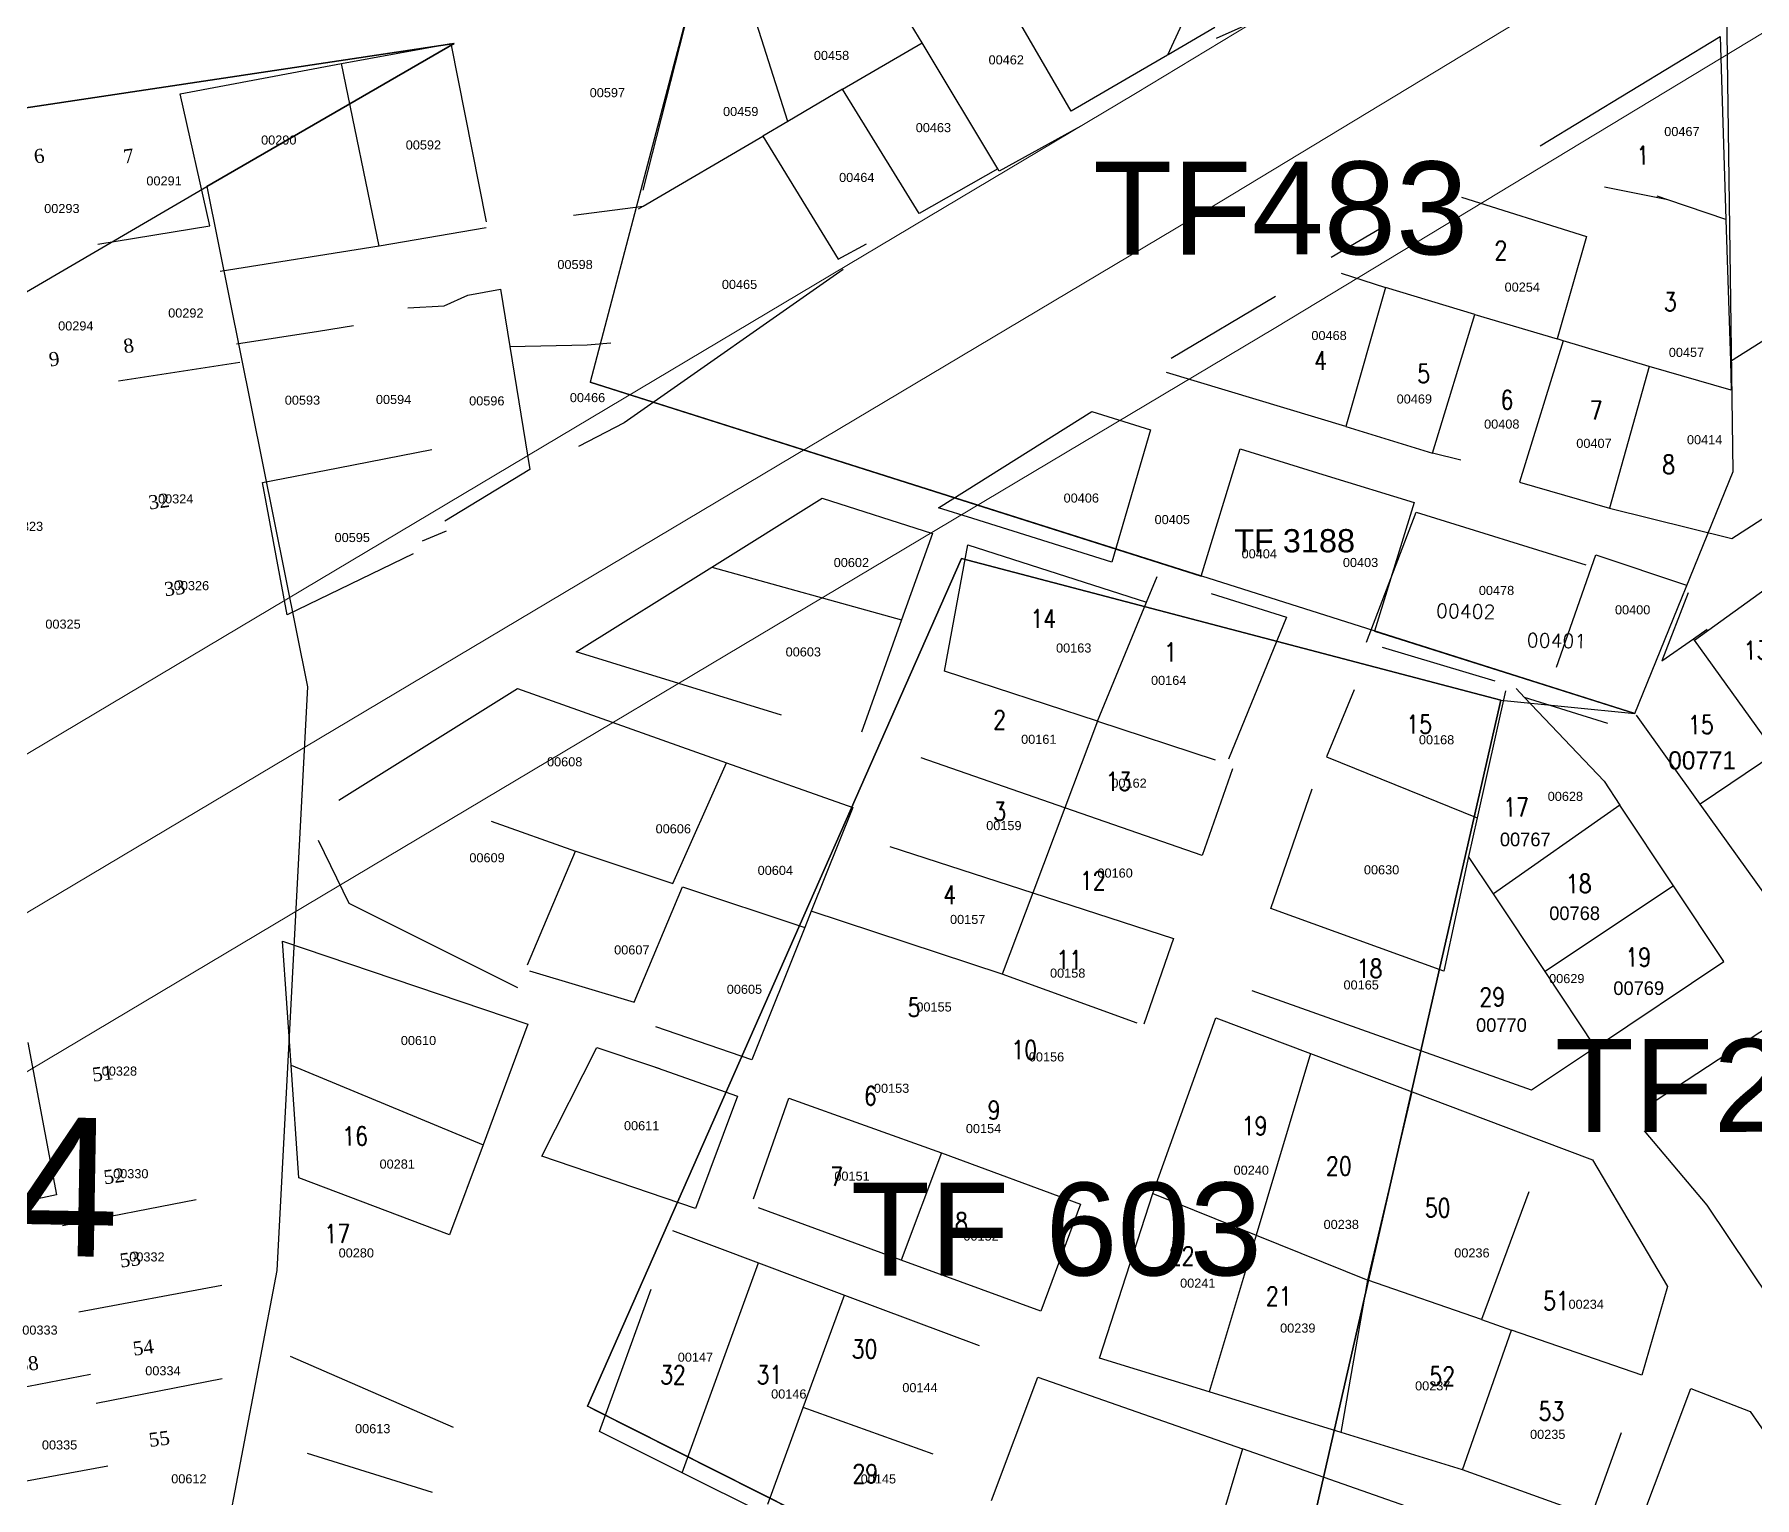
# Model space of a CAD drawing. Header units: metres. Extents: x 0 to 1324930, y 0 to 1631912.
# Drawn here: x 253860.4 to 254049.5, y 1629251.9 to 1629412.8 of the extents above; entities that cross this region are included whole.
import ezdxf
from ezdxf.enums import TextEntityAlignment as Align

# ---------------------------------------------------------------- set-up
doc = ezdxf.new("R2010")
doc.units = ezdxf.units.M
doc.header["$MEASUREMENT"] = 0
for name, color, linetype, lineweight in [('emprise_ht_pik_rufisque', 7, 'Continuous', 0), ('LimiteTF', 4, 'Continuous', 13), ('Numero_TF', 7, 'Continuous', 0)]:
    doc.layers.add(name, color=color, linetype=linetype, lineweight=lineweight)
for name, color, linetype in [('historique_numero_parcelle', 7, 'Continuous'), ('limites_parcelles', 7, 'Continuous'), ('limites_tf', 7, 'Continuous'), ('numero_lot', 7, 'Continuous'), ('numero_parcelle', 7, 'Continuous')]:
    doc.layers.add(name, color=color, linetype=linetype)
doc.layers.add('Lignes HT Vectorisées', color=6, linetype='Continuous', lineweight=0, true_color=0xff00ff)
doc.styles.add('Style-Arial', font='arial.ttf')
doc.styles.add('Style-FANCY', font='times.ttf')
doc.styles.add('Style-STANDARD', font='STANDARD.shx')
doc.styles.add('Style-txt', font='txt.shx')

# ---------------------------------------------------------------- blocks, each defined once
blk = doc.blocks.new('*U77')
at = {"layer": 'LimiteTF', "color": 5, "linetype": 'Continuous', "lineweight": 30, "flags": 128}
blk.add_lwpolyline([(-0.308812, 3.310937), (0.259499, 3.204467), (-0.016426, 0.671559), (0.38039, 0.578517), (-0.283957, -2.731609), (-1.0193, -2.318982), (-2.099385, -1.801419), (-1.155663, 1.041844), (-0.787155, 0.968634), (-0.448727, 1.615235), (-0.308812, 3.310937)], dxfattribs=at)

msp = doc.modelspace()

# ---------------------------------------------------------------- linework, layer by layer
at = {"layer": 'emprise_ht_pik_rufisque', "color": 1}
for p, q in [((253981.39673, 1629406.27601), (254274.26749, 1629583.45405)), ((254273.43631, 1629547.88855), (253996.83879, 1629380.55551)), ((253667.47179, 1629219.23668), (253981.39673, 1629406.27601)), ((253996.83879, 1629380.55551), (253682.97305, 1629193.55183))]:
    msp.add_line(p, q, dxfattribs=at)
at = {"layer": 'Lignes HT Vectorisées', "color": 5, "flags": 128}
msp.add_lwpolyline([(252300.51846, 1628679.7793), (252535.31164, 1628633.24788), (252681.57693, 1628604.66946), (252988.81854, 1628790.47889), (253359.18328, 1629013.20574), (253675.22229, 1629206.39446), (253989.1178, 1629393.41569), (254273.85418, 1629565.67267)], dxfattribs=at)
at = {"layer": 'limites_parcelles'}
for p, q in [((253989.81969, 1629421.05382), (253984.90575, 1629410.47287)), ((253974.33614, 1629404.33176), (253966.49336, 1629417.83255)), ((253932.29862, 1629415.4926), (253927.23858, 1629395.63334)), ((253943.20842, 1629403.214), (253938.96371, 1629416.40741)), ((253957.94145, 1629411.84992), (253956.35295, 1629414.49158)), ((253990.14193, 1629413.51518), (253985.00509, 1629410.53059)), ((253994.63431, 1629414.27718), (253990.28333, 1629412.32556)), ((253894.14706, 1629409.55392), (253906.14302, 1629411.76244)), ((253906.14302, 1629411.76244), (253910.05024, 1629392.15899)), ((253949.21646, 1629406.73568), (253957.94145, 1629411.84992)), ((253966.28464, 1629397.97527), (253957.94145, 1629411.84992)), ((254025.87989, 1629400.51566), (254045.68235, 1629412.53899)), ((254045.68235, 1629412.53899), (254046.30578, 1629392.41194)), ((253876.39257, 1629406.23693), (253894.14706, 1629409.55392)), ((253898.26959, 1629389.47583), (253894.14706, 1629409.55392)), ((253984.90575, 1629410.47287), (253981.94034, 1629408.74992)), ((253981.94034, 1629408.74992), (253974.33614, 1629404.33176)), ((253879.65595, 1629391.73264), (253876.39257, 1629406.23693)), ((253949.21646, 1629406.73568), (253943.20842, 1629403.214)), ((253957.63548, 1629393.10155), (253949.21646, 1629406.73568)), ((253943.20842, 1629403.214), (253940.44446, 1629401.59387)), ((253975.40713, 1629402.6862), (253966.4359, 1629397.72373)), ((253927.29775, 1629393.88779), (253940.44446, 1629401.59387)), ((253940.44446, 1629401.59387), (253948.72819, 1629388.06149)), ((253966.28464, 1629397.97527), (253957.63548, 1629393.10155)), ((253966.4359, 1629397.72373), (253966.28464, 1629397.97527)), ((254017.244, 1629394.89302), (254030.98347, 1629390.55279)), ((254039.92145, 1629394.59438), (254032.95305, 1629395.9657)), ((254039.92145, 1629394.59438), (254038.7271, 1629395.00266)), ((254046.30578, 1629392.41194), (254039.92145, 1629394.59438)), ((253919.65068, 1629392.91293), (253927.29775, 1629393.88779)), ((253926.7884, 1629393.58923), (253927.29775, 1629393.88779)), ((253867.3523, 1629389.7297), (253879.65595, 1629391.73264)), ((253910.02321, 1629391.52066), (253898.26959, 1629389.47583)), ((254002.91674, 1629388.29525), (254009.27498, 1629392.02732)), ((254046.30578, 1629392.41194), (254046.78801, 1629376.84361)), ((253898.26959, 1629389.47583), (253880.78919, 1629386.69589)), ((253948.72819, 1629388.06149), (253951.82441, 1629389.73892)), ((254030.98347, 1629390.55279), (254027.73527, 1629379.29499)), ((253949.26596, 1629386.94105), (253925.18391, 1629370.0871)), ((254046.78801, 1629376.84361), (254062.52911, 1629386.83272)), ((254003.99692, 1629386.53449), (254008.89569, 1629384.96732)), ((254008.89569, 1629384.96732), (254004.51458, 1629369.65316)), ((254018.70859, 1629381.99945), (254008.89569, 1629384.96732)), ((253905.42813, 1629382.92173), (253908.01216, 1629384.10573)), ((253908.01216, 1629384.10573), (253911.60566, 1629384.76825)), ((253911.60566, 1629384.76825), (253912.62915, 1629378.47005)), ((253985.33967, 1629377.17994), (253996.79751, 1629384.01486)), ((253901.40766, 1629382.73223), (253905.42813, 1629382.92173)), ((254014.06239, 1629366.74941), (254018.70859, 1629381.99945)), ((254018.70859, 1629381.99945), (254027.73527, 1629379.29499)), ((253882.57702, 1629378.74978), (253891.59916, 1629380.16212)), ((253891.59916, 1629380.16212), (253895.46086, 1629380.76664)), ((254028.3922, 1629379.09817), (254027.73527, 1629379.29499)), ((253912.62915, 1629378.47005), (253921.15032, 1629378.65238)), ((253912.62915, 1629378.47005), (253914.82657, 1629364.94786)), ((253921.15032, 1629378.65238), (253923.7285, 1629378.87054)), ((254028.3922, 1629379.09817), (254023.60403, 1629363.54155)), ((254037.86985, 1629376.25861), (254028.3922, 1629379.09817)), ((253882.96182, 1629376.69757), (253869.62727, 1629374.66209)), ((254004.51458, 1629369.65316), (253984.82264, 1629375.58839)), ((254037.86985, 1629376.25861), (254033.49076, 1629360.67987)), ((254046.88596, 1629373.68155), (254037.86985, 1629376.25861)), ((254046.78801, 1629376.84361), (254046.88596, 1629373.68155)), ((254046.94474, 1629357.34294), (254071.82559, 1629373.5415)), ((253925.18391, 1629370.0871), (253920.17653, 1629367.46896)), ((253959.73542, 1629360.73468), (253976.58892, 1629371.31525)), ((253976.58892, 1629371.31525), (253983.04428, 1629369.3123)), ((253983.04428, 1629369.3123), (253978.81338, 1629354.75564)), ((254004.51458, 1629369.65316), (254014.06239, 1629366.74941)), ((253893.76575, 1629365.13367), (253904.0774, 1629367.12927)), ((254017.17733, 1629365.97943), (254014.06239, 1629366.74941)), ((253885.4325, 1629363.52094), (253893.76575, 1629365.13367)), ((253914.82657, 1629364.94786), (253905.48152, 1629359.27835)), ((253888.16297, 1629348.95882), (253885.4325, 1629363.52094)), ((254023.60403, 1629363.54155), (254033.49076, 1629360.67987)), ((253934.84946, 1629354.21879), (253946.95646, 1629361.77838)), ((253946.95646, 1629361.77838), (253959.08454, 1629357.90061)), ((253963.51485, 1629359.57288), (253959.73542, 1629360.73468)), ((254033.49076, 1629360.67987), (254046.94474, 1629357.34294)), ((253978.81338, 1629354.75564), (253963.51485, 1629359.57288)), ((254006.78077, 1629345.94986), (254012.26134, 1629360.24686)), ((254012.26134, 1629360.24686), (254030.89465, 1629354.46534)), ((253905.62241, 1629358.15488), (253902.98466, 1629357.07631)), ((253959.08454, 1629357.90061), (253955.6992, 1629348.41645)), ((253960.40636, 1629342.76968), (253962.97536, 1629356.65658)), ((253962.97536, 1629356.65658), (253982.62684, 1629350.37331)), ((253902.00309, 1629355.67965), (253888.16297, 1629348.95882)), ((254027.67571, 1629343.20073), (254032.01412, 1629355.5745)), ((254032.01412, 1629355.5745), (254041.95877, 1629352.23469)), ((253919.93578, 1629344.90671), (253934.84946, 1629354.21879)), ((253934.84946, 1629354.21879), (253955.6992, 1629348.41645)), ((253982.62684, 1629350.37331), (253983.78902, 1629353.1889)), ((253989.71599, 1629351.3226), (253998.01579, 1629348.70915)), ((254042.16378, 1629351.3763), (254039.25444, 1629343.91615)), ((254042.85424, 1629346.17562), (254051.52829, 1629352.43167)), ((253977.21728, 1629337.26762), (253982.62684, 1629350.37331)), ((253955.6992, 1629348.41645), (253951.29534, 1629336.07886)), ((253998.01579, 1629348.70915), (253991.62597, 1629333.1018)), ((254042.73732, 1629346.33848), (254044.25524, 1629347.39419)), ((254008.51924, 1629345.40258), (254020.90316, 1629341.70343)), ((254039.25444, 1629343.91615), (254042.73732, 1629346.33848)), ((254042.85424, 1629346.17562), (254042.73732, 1629346.33848)), ((254051.7696, 1629333.7573), (254042.85424, 1629346.17562)), ((253942.48323, 1629337.92983), (253919.93578, 1629344.90671)), ((253977.21728, 1629337.26762), (253960.40636, 1629342.76968)), ((253893.82511, 1629328.60326), (253913.46188, 1629340.86442)), ((253913.46188, 1629340.86442), (253936.46056, 1629332.69982)), ((254005.43275, 1629340.72201), (254002.3835, 1629333.36222)), ((254022.07622, 1629340.61908), (254018.94265, 1629326.66048)), ((254023.22955, 1629340.86427), (254024.15706, 1629339.88787)), ((254024.15706, 1629339.88787), (254032.89914, 1629330.68495)), ((254033.31361, 1629337.03852), (254024.15706, 1629339.88787)), ((254043.47853, 1629328.15901), (254036.45567, 1629337.94124)), ((253977.21728, 1629337.26762), (253973.63766, 1629327.76328)), ((253977.21728, 1629337.26762), (253990.17711, 1629333.02598)), ((253930.56402, 1629319.42156), (253936.46056, 1629332.69982)), ((253936.46056, 1629332.69982), (253950.32356, 1629327.77842)), ((253973.63766, 1629327.76328), (253957.82864, 1629333.26783)), ((253992.05739, 1629332.0467), (253988.74738, 1629322.50221)), ((254002.3835, 1629333.36222), (254018.94265, 1629326.66048)), ((254051.7696, 1629333.7573), (254043.47853, 1629328.15901)), ((254032.89914, 1629330.68495), (254034.63932, 1629328.06274)), ((253996.29398, 1629316.68387), (254000.8228, 1629329.84433)), ((253950.32356, 1629327.77842), (253945.76381, 1629316.38454)), ((253973.63766, 1629327.76328), (253970.11742, 1629318.4166)), ((253988.74738, 1629322.50221), (253973.63766, 1629327.76328)), ((254018.94559, 1629326.65929), (254018.02341, 1629322.4043)), ((254018.94265, 1629326.66048), (254018.94559, 1629326.65929)), ((254034.63932, 1629328.06274), (254020.75617, 1629318.28819)), ((254040.52715, 1629319.19061), (254034.63932, 1629328.06274)), ((254052.70318, 1629315.30986), (254043.47853, 1629328.15901)), ((253910.57881, 1629326.28381), (253919.86784, 1629322.97967)), ((253894.97045, 1629317.23421), (253891.61003, 1629324.15427)), ((253914.56273, 1629310.49119), (253919.86784, 1629322.97967)), ((253919.86784, 1629322.97967), (253919.87371, 1629322.99351)), ((253919.87371, 1629322.99351), (253930.56402, 1629319.42156)), ((253954.39724, 1629323.51754), (253970.11742, 1629318.4166)), ((254018.02341, 1629322.4043), (254015.29284, 1629309.80528)), ((254020.75617, 1629318.28819), (254018.02341, 1629322.4043)), ((254038.39623, 1629295.48687), (254078.87533, 1629322.05796)), ((253926.2857, 1629306.40837), (253931.61864, 1629319.06918)), ((253931.61864, 1629319.06918), (253945.04311, 1629314.58367)), ((254040.52715, 1629319.19061), (254026.42688, 1629309.74694)), ((254046.05669, 1629310.85837), (254040.52715, 1629319.19061)), ((253913.49705, 1629307.98257), (253894.97045, 1629317.23421)), ((253970.11742, 1629318.4166), (253966.74252, 1629309.45582)), ((253970.11742, 1629318.4166), (253985.58942, 1629313.39619)), ((254026.42688, 1629309.74694), (254020.75617, 1629318.28819)), ((253945.76381, 1629316.38454), (253945.04311, 1629314.58367)), ((253966.74252, 1629309.45582), (253945.76381, 1629316.38454)), ((254015.29284, 1629309.80528), (253996.29398, 1629316.68387)), ((253888.58518, 1629299.47595), (253887.63419, 1629313.08925)), ((253887.63419, 1629313.08925), (253914.60902, 1629303.98217)), ((253945.04311, 1629314.58367), (253939.22398, 1629300.04283)), ((253985.58942, 1629313.39619), (253982.32306, 1629303.97756)), ((253914.80581, 1629309.84478), (253926.2857, 1629306.40837)), ((253981.58141, 1629304.07773), (253966.74252, 1629309.45582)), ((254031.95807, 1629301.41583), (254026.42688, 1629309.74694)), ((254031.95807, 1629301.41583), (254046.05669, 1629310.85837)), ((254024.93288, 1629296.7107), (253994.24533, 1629307.63377)), ((253914.60902, 1629303.98217), (253909.68795, 1629290.70706)), ((253939.22398, 1629300.04283), (253928.67841, 1629303.6666)), ((253983.30647, 1629285.36906), (253990.23692, 1629304.67172)), ((253990.23692, 1629304.67172), (254000.62522, 1629300.75058)), ((253859.655, 1629301.96485), (253862.8251, 1629285.21437)), ((253916.13493, 1629289.46753), (253922.19548, 1629301.42088)), ((253922.19548, 1629301.42088), (253928.20865, 1629299.39075)), ((254000.62522, 1629300.75058), (253994.64878, 1629280.78677)), ((254000.62522, 1629300.75058), (254011.81776, 1629296.52588)), ((254031.95807, 1629301.41583), (254024.93288, 1629296.7107)), ((253889.4519, 1629287.06912), (253888.58518, 1629299.47595)), ((253888.58518, 1629299.47595), (253909.68795, 1629290.70706)), ((253928.20865, 1629299.39075), (253937.64952, 1629296.04859)), ((253928.20865, 1629299.39075), (253929.09289, 1629299.09222)), ((254006.92885, 1629275.82563), (254011.81776, 1629296.52588)), ((254011.81776, 1629296.52588), (254025.99118, 1629291.17603)), ((253937.64952, 1629296.04859), (253933.04722, 1629283.70949)), ((253939.41285, 1629284.77133), (253943.29716, 1629295.84809)), ((253943.29716, 1629295.84809), (253960.07918, 1629289.82446)), ((253909.68795, 1629290.70706), (253906.02001, 1629280.81242)), ((254025.99118, 1629291.17603), (254031.63403, 1629289.0461)), ((254044.23845, 1629284.08759), (254037.36267, 1629292.23762)), ((253933.04722, 1629283.70949), (253916.13493, 1629289.46753)), ((253960.07918, 1629289.82446), (253955.65529, 1629278.04683)), ((253960.07918, 1629289.82446), (253975.34313, 1629284.20455)), ((254031.63403, 1629289.0461), (254039.87673, 1629275.15146)), ((253906.02001, 1629280.81242), (253889.4519, 1629287.06912)), ((253862.8251, 1629285.21437), (253847.70144, 1629282.01803)), ((253977.45115, 1629267.27363), (253983.30647, 1629285.36906)), ((253983.30647, 1629285.36906), (253994.64878, 1629280.78677)), ((254024.64884, 1629285.55288), (254019.42209, 1629271.50246)), ((253863.46099, 1629281.85444), (253878.16607, 1629284.70893)), ((253955.65529, 1629278.04683), (253939.94961, 1629283.78319)), ((253975.34313, 1629284.20455), (253970.99453, 1629272.44431)), ((254054.47666, 1629268.75291), (254044.23845, 1629284.08759)), ((253930.51461, 1629281.29362), (253939.95463, 1629277.75257)), ((253994.64878, 1629280.78677), (253989.49175, 1629263.56013)), ((253994.64878, 1629280.78677), (254006.92885, 1629275.82563)), ((253931.58578, 1629254.65575), (253939.95463, 1629277.75257)), ((253939.95463, 1629277.75257), (253949.4215, 1629274.20144)), ((253970.99453, 1629272.44431), (253955.65529, 1629278.04683)), ((254004.01717, 1629259.08026), (254006.92885, 1629275.82563)), ((254019.42209, 1629271.50246), (254006.92885, 1629275.82563)), ((253880.98119, 1629275.23409), (253865.26422, 1629272.32635)), ((253925.07391, 1629266.33393), (253928.17345, 1629274.85639)), ((253944.88637, 1629261.82287), (253949.4215, 1629274.20144)), ((253949.4215, 1629274.20144), (253964.2155, 1629268.65206)), ((254039.87673, 1629275.15146), (254037.04065, 1629265.40572)), ((254019.42209, 1629271.50246), (254022.74398, 1629270.35295)), ((254017.3376, 1629254.97203), (254022.74398, 1629270.35295)), ((254037.04065, 1629265.40572), (254022.74398, 1629270.35295)), ((253888.48546, 1629267.46711), (253906.40562, 1629259.66613)), ((253922.48091, 1629259.20423), (253925.07391, 1629266.33393)), ((253989.49175, 1629263.56013), (253977.45115, 1629267.27363)), ((253850.79414, 1629262.47263), (253866.55473, 1629265.50742)), ((253867.1565, 1629262.32775), (253881.00213, 1629265.04436)), ((253965.5622, 1629251.62447), (253970.68457, 1629265.15825)), ((253970.68457, 1629265.15825), (253993.15799, 1629257.28209)), ((254004.01717, 1629259.08026), (253989.49175, 1629263.56013)), ((254034.13769, 1629241.82722), (254042.4492, 1629263.91874)), ((254042.4492, 1629263.91874), (254048.95125, 1629261.3886)), ((253940.99791, 1629251.20936), (253944.88637, 1629261.82287)), ((253959.14714, 1629256.70629), (253944.88637, 1629261.82287)), ((254048.95125, 1629261.3886), (254055.41809, 1629252.08858)), ((253931.58578, 1629254.65575), (253922.48091, 1629259.20423)), ((254017.3376, 1629254.97203), (254004.01717, 1629259.08026)), ((254034.77409, 1629259.03799), (254031.47043, 1629249.88402)), ((253890.35895, 1629256.83401), (253904.08069, 1629252.54745)), ((253993.15799, 1629257.28209), (253988.91292, 1629243.00507)), ((254016.63646, 1629249.05369), (253993.15799, 1629257.28209)), ((253852.37981, 1629252.45148), (253868.46244, 1629255.4273)), ((253940.60912, 1629250.14799), (253931.58578, 1629254.65575)), ((254031.47043, 1629249.88402), (254017.3376, 1629254.97203))]:
    msp.add_line(p, q, dxfattribs=at)
at = {"layer": 'limites_tf', "color": 5, "linetype": 'Continuous', "lineweight": 30}
for p, q in [((254036.2726, 1629338.11724), (253921.46125, 1629374.53419)), ((253921.18459, 1629261.9925), (253962.28582, 1629355.14308)), ((253942.65278, 1629310.64644), (253962.28619, 1629355.14303)), ((253962.28619, 1629355.14303), (254021.55477, 1629339.59365))]:
    msp.add_line(p, q, dxfattribs=at)
at = {"layer": 'limites_tf', "color": 5, "linetype": 'Continuous', "lineweight": 30, "flags": 128}
for points in [[(253932.27351, 1629415.57296), (253921.46079, 1629374.53428), (253988.60759, 1629353.23602), (253992.91055, 1629367.2106), (254002.46556, 1629364.25846), (254012.02056, 1629361.30632), (254007.6735, 1629347.18852), (254036.27237, 1629338.11726), (254047.09129, 1629364.73536), (254046.1663, 1629431.71577), (253954.20331, 1629418.68122), (253939.20219, 1629416.55352), (253939.20198, 1629416.55498), (253932.27351, 1629415.57296)], [(253906.49978, 1629411.75409), (253781.65439, 1629393.02522), (253793.14289, 1629298.45311), (253802.49297, 1629336.44813), (253805.79395, 1629342.59763), (253814.17518, 1629358.03474), (253879.34392, 1629396.04665), (253906.49978, 1629411.75409)], [(253995.31634, 1629224.60469), (254021.55451, 1629339.59367), (253962.28582, 1629355.14308), (253921.18459, 1629261.9925), (253921.20944, 1629261.97997), (253922.03256, 1629261.56484), (253994.17537, 1629225.18013), (253994.52821, 1629225.00218), (253995.31634, 1629224.60469)], [(253995.31665, 1629224.6049), (254021.55477, 1629339.59365), (253962.28619, 1629355.14303), (253921.18505, 1629261.99264), (253921.2099, 1629261.98011), (253922.03302, 1629261.56497), (253994.17568, 1629225.18034), (253994.52852, 1629225.00239), (253995.31665, 1629224.6049)]]:
    msp.add_lwpolyline(points, close=True, dxfattribs=at)
msp.add_lwpolyline([(253906.49978, 1629411.75409), (253879.34392, 1629396.04665), (253890.38209, 1629341.03986), (253887.03128, 1629276.89626), (253879.24137, 1629236.17164), (253861.51087, 1629170.96146), (253850.90437, 1629109.68026), (253838.60743, 1629101.93554), (253776.39219, 1629137.70099), (253772.41174, 1629139.99525), (253762.57829, 1629192.05159), (253748.36586, 1629197.65381), (253779.40064, 1629222.53829), (253804.92597, 1629245.17998), (253803.26186, 1629268.00511), (253791.82704, 1629287.29399), (253793.14289, 1629298.45311), (253781.65439, 1629393.02522), (253906.49978, 1629411.75409)], dxfattribs=at)
at = {"layer": 'limites_tf', "color": 5, "linetype": 'Continuous', "lineweight": 30}
msp.add_3dface([(253962.28619, 1629355.14303), (254021.55477, 1629339.59365), (253995.31665, 1629224.6049), (253921.18505, 1629261.99264)], dxfattribs=at)

# ---------------------------------------------------------------- block references
at = {"layer": 'limites_tf', "color": 5, "linetype": 'Continuous', "lineweight": 30, "xscale": 39.37, "yscale": 39.37, "zscale": 10, "rotation": 5.5081}
msp.add_blockref('*U77', (254070.78027, 1629303.13287), dxfattribs=at)

# ---------------------------------------------------------------- texts
at = {"layer": 'historique_numero_parcelle', "color": 7, "style": 'Style-txt'}
for s, p in [('00402', (254017.70166, 1629349.35813)), ('00401', (254027.68384, 1629346.12941))]:
    msp.add_text(s, height=1.524, rotation=359.0028, dxfattribs=at).set_placement(p, align=Align.MIDDLE_CENTER)
at = {"layer": 'historique_numero_parcelle', "color": 7, "lineweight": 0, "char_height": 1, "attachment_point": 1, "rotation": 0.0427999, "line_spacing_factor": 0.6, "style": 'Style-txt'}
for s, insert in [('\\fArial|b0|i0|c00|p39;00628', (254026.71084, 1629329.51509)), ('\\fArial|b0|i0|c00|p39;00629', (254026.864, 1629309.48433))]:
    msp.add_mtext(s, dxfattribs=dict(at, insert=insert))
at = {"layer": 'numero_lot', "color": 7, "linetype": 'Continuous', "lineweight": 0, "style": 'Style-FANCY'}
for s, height, rotation, p in [('6', 1.53189, 7.443976, (253860.7987, 1629400.16857)), ('7', 1.53189, 7.443976, (253870.63676, 1629400.16857)), ('8', 1.53189, 7.443976, (253870.63676, 1629379.32179)), ('9', 1.53189, 7.443976, (253862.45461, 1629377.86056)), ('32', 1.531889, 7.443976, (253873.96759, 1629362.21416)), ('33', 1.531889, 7.443976, (253875.70034, 1629352.67629)), ('51', 1.531889, 7.357176, (253867.77847, 1629299.31614)), ('52', 1.531889, 7.357176, (253869.03178, 1629288.03615)), ('53', 1.531889, 7.357176, (253870.80576, 1629278.89059)), ('54', 1.531889, 7.357176, (253872.2502, 1629269.19793)), ('58', 1.531889, 7.357176, (253859.58499, 1629267.39693)), ('55', 1.531889, 7.357176, (253874.00352, 1629259.1642))]:
    msp.add_text(s, height=height, rotation=rotation, dxfattribs=at).set_placement(p, align=Align.TOP_CENTER)
at = {"layer": 'numero_lot', "color": 7, "linetype": 'Continuous', "lineweight": 0, "style": 'Style-STANDARD', "width": 0.888889}
for s, height, rotation, p in [('1', 2.04253, 1.0428, (254037.15947, 1629399.47934)), ('2', 2.04253, 1.0428, (254021.57276, 1629389.01619)), ('3', 2.04253, 1.0428, (254040.17257, 1629383.37796)), ('4', 2.04253, 1.0428, (254001.73959, 1629376.92334)), ('5', 2.04253, 1.0428, (254013.08231, 1629375.4889)), ('6', 2.04253, 1.0428, (254022.2307, 1629372.59257)), ('7', 2.04253, 1.0428, (254032.05015, 1629371.45071)), ('8', 2.04253, 1.0428, (254040.00504, 1629365.50291)), ('14', 2.042527, 0.0428, (253971.25788, 1629348.55058)), ('1', 2.04253, 0.0428, (253985.25373, 1629344.85453)), ('13', 2.042527, 1.0428, (254049.64943, 1629345.08245)), ('2', 2.04253, 0.0428, (253966.47968, 1629337.42746)), ('15', 2.042527, 0.0428, (254012.57579, 1629336.93236)), ('15', 2.042527, 1.0428, (254043.53856, 1629336.8926)), ('13', 2.042527, 0.0428, (253979.54221, 1629330.64155)), ('3', 2.04253, 0.0428, (253966.48719, 1629327.36689)), ('17', 2.042527, 1.0428, (254023.24172, 1629327.82916)), ('12', 2.042527, 0.0428, (253976.7046, 1629319.74918)), ('4', 2.04253, 0.0428, (253960.98396, 1629318.18472)), ('18', 2.042527, 1.0428, (254030.11646, 1629319.42091)), ('11', 2.042527, 0.0428, (253974.11924, 1629311.03507)), ('19', 2.042527, 1.0428, (254036.66382, 1629311.34025)), ('18', 2.042527, 0.0428, (254007.12898, 1629310.1001)), ('29', 2.042527, 1.0428, (254020.62278, 1629306.97233)), ('5', 2.04253, 0.0428, (253957.07038, 1629305.82856)), ('10', 2.042527, 0.0428, (253969.18571, 1629301.14643)), ('6', 2.04253, 0.0428, (253952.26641, 1629296.10753)), ('9', 2.04253, 0.0428, (253965.84955, 1629294.53717)), ('16', 2.043558, 1.0428, (253895.62664, 1629291.6663)), ('19', 2.042527, 0.0428, (253994.48793, 1629292.79355)), ('20', 2.042527, 0.0428, (254003.75511, 1629288.38793)), ('7', 2.04253, 0.0428, (253948.54712, 1629287.22502)), ('50', 2.042527, 0.0428, (254014.61691, 1629283.79324)), ('8', 2.04253, 0.0428, (253962.27729, 1629282.20901)), ('17', 2.043558, 1.0428, (253893.66786, 1629280.9456)), ('22', 2.042527, 0.0428, (253986.48015, 1629278.49096)), ('21', 2.042527, 0.0428, (253997.15091, 1629274.08643)), ('51', 2.042527, 0.0428, (254027.62259, 1629273.57089)), ('30', 2.042527, 0.0428, (253951.62482, 1629268.26717)), ('32', 2.042527, 0.0428, (253930.56683, 1629265.43593)), ('31', 2.042527, 0.0428, (253941.16747, 1629265.44384)), ('52', 2.042527, 0.0428, (254015.11138, 1629265.27227)), ('53', 2.042527, 0.0428, (254027.13082, 1629261.43265)), ('29', 2.042527, 0.0428, (253951.7071, 1629254.56147))]:
    msp.add_text(s, height=height, rotation=rotation, dxfattribs=at).set_placement(p, align=Align.MIDDLE_CENTER)
at = {"layer": 'numero_parcelle', "color": 5, "lineweight": 0, "style": 'Style-Arial'}
for s, p in [('00281', (253898.31646, 1629289.09714)), ('00280', (253893.81812, 1629279.33088))]:
    msp.add_text(s, height=1, rotation=0.0428, dxfattribs=at).set_placement(p, align=Align.TOP_LEFT)
at = {"layer": 'numero_parcelle', "color": 5, "rotation": 0.0427999, "line_spacing_factor": 0.6, "style": 'Style-txt'}
for s, insert, char_height, attachment_point in [('\\fArial|b0|i0|c00|p39;00458', (253946.05101, 1629410.95525), 1, 1), ('\\fArial|b0|i0|c00|p39;00462', (253965.2558, 1629410.47106), 1, 1), ('\\fArial|b0|i0|c00|p39;00597', (253921.41262, 1629406.86243), 1, 1), ('\\fArial|b0|i0|c00|p39;00459', (253936.06992, 1629404.79412), 1, 1), ('\\fArial|b0|i0|c00|p39;00463', (253957.24768, 1629403.02159), 1, 1), ('\\fArial|b0|i0|c00|p39;00467', (254039.52032, 1629402.59155), 1, 1), ('\\fArial|b0|i0|c00|p39;00290', (253885.29669, 1629401.65675), 1, 1), ('\\fArial|b0|i0|c00|p39;00592', (253901.19343, 1629401.11752), 1, 1), ('\\fArial|b0|i0|c00|p39;00291', (253872.68736, 1629397.16795), 1, 1), ('\\fArial|b0|i0|c00|p39;00464', (253948.82617, 1629397.5471), 1, 1), ('\\fArial|b0|i0|c00|p39;00293', (253861.45583, 1629394.13006), 1, 1), ('\\fArial|b0|i0|c00|p39;00598', (253917.86094, 1629387.97637), 1, 1), ('\\fArial|b0|i0|c00|p39;00465', (253935.93833, 1629385.78835), 1, 1), ('\\fArial|b0|i0|c00|p39;00294', (253862.98831, 1629381.22776), 1, 1), ('\\fArial|b0|i0|c00|p39;00292', (253875.08264, 1629382.64876), 1, 1), ('\\fArial|b0|i0|c00|p39;00468', (254000.73561, 1629380.17034), 1, 1), ('\\fArial|b0|i0|c00|p39;00457', (254040.01991, 1629378.31762), 1, 1), ('\\fArial|b0|i0|c00|p39;00593', (253887.89919, 1629373.06434), 1, 1), ('\\fArial|b0|i0|c00|p39;00594', (253897.91371, 1629373.14091), 1, 1), ('\\fArial|b0|i0|c00|p39;00596', (253908.16291, 1629372.98635), 1, 1), ('\\fArial|b0|i0|c00|p39;00466', (253919.23075, 1629373.34498), 1, 1), ('\\fArial|b0|i0|c00|p39;00469', (254010.10758, 1629373.19153), 1, 1), ('\\fArial|b0|i0|c00|p39;00408', (254019.71966, 1629370.43571), 1, 1), ('\\fArial|b0|i0|c00|p39;00407', (254029.85345, 1629368.31673), 1, 1), ('\\fArial|b0|i0|c00|p39;00414', (254042.01605, 1629368.71663), 1, 1), ('\\fArial|b0|i0|c00|p39;00406', (253973.50162, 1629362.30563), 1, 1), ('\\fArial|b0|i0|c00|p39;00324', (253873.96759, 1629362.21416), 1, 1), ('\\fArial|b0|i0|c00|p39;00323', (253857.45373, 1629359.19411), 1, 1), ('\\fArial|b0|i0|c00|p39;00405', (253983.50186, 1629359.93941), 1, 1), ('\\fArial|b0|i0|c00|p39;00595', (253893.37156, 1629357.96577), 1, 1), ('\\fArial|b0|i0|c00|p39;00602', (253948.23077, 1629355.21723), 1, 1), ('\\fArial|b0|i0|c00|p39;00404', (253993.06434, 1629356.17554), 1, 1), ('\\fArial|b0|i0|c00|p39;00403', (254004.1968, 1629355.21956), 1, 1), ('\\fArial|b0|i0|c00|p39;00326', (253875.70034, 1629352.67629), 1, 1), ('\\fArial|b0|i0|c00|p39;00478', (254019.14168, 1629352.14751, -0.00002), 1, 1), ('\\fArial|b0|i0|c00|p39;00400', (254034.10452, 1629350.01935), 1, 1), ('\\fArial|b0|i0|c00|p39;00325', (253861.58248, 1629348.44501), 1, 1), ('\\fArial|b0|i0|c00|p39;00603', (253942.94897, 1629345.3938), 1, 1), ('\\fArial|b0|i0|c00|p39;00163', (253972.66975, 1629345.82454), 1, 1), ('\\fArial|b0|i0|c00|p39;00164', (253983.10981, 1629342.26531), 1, 1), ('\\fArial|b0|i0|c00|p39;00161', (253968.83195, 1629335.78788), 1, 1), ('\\fArial|b0|i0|c00|p39;00168', (254012.55511, 1629335.73462), 1, 1), ('\\fBodoni MT|b0|i0|c00|p23;00771', (254043.68341, 1629332.95619, 0), 2, 5), ('\\fArial|b0|i0|c00|p39;00608', (253916.72258, 1629333.31386), 1, 1), ('\\fArial|b0|i0|c00|p39;00162', (253978.75259, 1629330.96664), 1, 1), ('\\fArial|b0|i0|c00|p39;00159', (253964.99374, 1629326.30097), 1, 1), ('\\fArial|b0|i0|c00|p39;00606', (253928.65725, 1629325.95138), 1, 1), ('\\fBodoni MT|b0|i0|c00|p23;00767', (254024.24487, 1629324.27112, 0), 1.5, 5), ('\\fArial|b0|i0|c00|p39;00609', (253908.18558, 1629322.76676), 1, 1), ('\\fArial|b0|i0|c00|p39;00604', (253939.87187, 1629321.37854), 1, 1), ('\\fArial|b0|i0|c00|p39;00160', (253977.22019, 1629321.08702), 1, 1), ('\\fArial|b0|i0|c00|p39;00630', (254006.50946, 1629321.44102), 1, 1), ('\\fBodoni MT|b0|i0|c00|p23;00768', (254029.66997, 1629316.15898, 0), 1.5, 5), ('\\fArial|b0|i0|c00|p39;00157', (253961.0188, 1629315.98931), 1, 1), ('\\fArial|b0|i0|c00|p39;00607', (253924.10085, 1629312.63956), 1, 1), ('\\fArial|b0|i0|c00|p39;00158', (253972.00979, 1629310.08717), 1, 1), ('\\fArial|b0|i0|c00|p39;00605', (253936.47817, 1629308.30854), 1, 1), ('\\fArial|b0|i0|c00|p39;00165', (254004.26665, 1629308.78833), 1, 1), ('\\fBodoni MT|b0|i0|c00|p23;00769', (254036.71618, 1629307.92233, 0), 1.5, 5), ('\\fArial|b0|i0|c00|p39;00155', (253957.31803, 1629306.36507), 1, 1), ('\\fBodoni MT|b0|i0|c00|p23;00770', (254021.62606, 1629303.8664, 0), 1.5, 5), ('\\fArial|b0|i0|c00|p39;00610', (253900.65318, 1629302.67723), 1, 1), ('\\fArial|b0|i0|c00|p39;00156', (253969.68204, 1629300.87633), 1, 1), ('\\fArial|b0|i0|c00|p39;00328', (253867.77847, 1629299.31614), 1, 1), ('\\fArial|b0|i0|c00|p39;00153', (253952.6554, 1629297.42734), 1, 1), ('\\fArial|b0|i0|c00|p39;00611', (253925.18026, 1629293.31467), 1, 1), ('\\fArial|b0|i0|c00|p39;00154', (253962.75696, 1629292.99774), 1, 1), ('\\fArial|b0|i0|c00|p39;00330', (253869.03178, 1629288.03615), 1, 1), ('\\fArial|b0|i0|c00|p39;00151', (253948.30235, 1629287.76953), 1, 1), ('\\fArial|b0|i0|c00|p39;00240', (253992.18323, 1629288.42448), 1, 1), ('\\fArial|b0|i0|c00|p39;00152', (253962.48679, 1629281.18127), 1, 1), ('\\fArial|b0|i0|c00|p39;00238', (254002.0756, 1629282.46262), 1, 1), ('\\fArial|b0|i0|c00|p39;00236', (254016.43896, 1629279.33163), 1, 1), ('\\fArial|b0|i0|c00|p39;00332', (253870.80576, 1629278.89059), 1, 1), ('\\fArial|b0|i0|c00|p39;00241', (253986.30684, 1629276.01036), 1, 1), ('\\fArial|b0|i0|c00|p39;00234', (254028.99925, 1629273.68595), 1, 1), ('\\fArial|b0|i0|c00|p39;00333', (253859.04739, 1629270.84626), 1, 1), ('\\fArial|b0|i0|c00|p39;00239', (253997.29708, 1629271.07039), 1, 1), ('\\fArial|b0|i0|c00|p39;00147', (253931.09331, 1629267.87051), 1, 1), ('\\fArial|b0|i0|c00|p39;00334', (253872.56199, 1629266.37608), 1, 1), ('\\fArial|b0|i0|c00|p39;00144', (253955.7742, 1629264.52332), 1, 1), ('\\fArial|b0|i0|c00|p39;00237', (254012.13371, 1629264.71952), 1, 1), ('\\fArial|b0|i0|c00|p39;00146', (253941.35484, 1629263.82528), 1, 1), ('\\fArial|b0|i0|c00|p39;00613', (253895.6225, 1629260.01268), 1, 1), ('\\fArial|b0|i0|c00|p39;00235', (254024.77225, 1629259.38804), 1, 1), ('\\fArial|b0|i0|c00|p39;00335', (253861.20372, 1629258.2239), 1, 1), ('\\fArial|b0|i0|c00|p39;00612', (253875.41918, 1629254.50082), 1, 1), ('\\fArial|b0|i0|c00|p39;00145', (253951.20198, 1629254.48546), 1, 1)]:
    msp.add_mtext(s, dxfattribs=dict(at, insert=insert, char_height=char_height, attachment_point=attachment_point))
at = {"layer": 'numero_parcelle', "color": 5, "lineweight": 0, "insert": (254021.97241, 1629385.49122), "char_height": 1, "attachment_point": 1, "rotation": 0.0427999, "line_spacing_factor": 0.6, "style": 'Style-txt'}
msp.add_mtext('\\fArial|b0|i0|c00|p39;00254', dxfattribs=at)
at = {"layer": 'numero_tf', "color": 4, "linetype": 'Continuous', "lineweight": 0, "style": 'Style-Arial'}
for s, height, rotation, p in [('TF483', 10.212634, 0.0428, (253976.7413, 1629388.56236)), ('TF2161', 10.212634, 0.0428, (254027.48796, 1629292.12522)), ('TF 534', 15.24, 359.0028, (253802.1521, 1629279.54884)), ('TF 603', 10.212634, 0.0428, (253950.11029, 1629276.32794))]:
    msp.add_text(s, height=height, rotation=rotation, dxfattribs=at).set_placement(p)
msp.add_text('TF 3188', height=2.553159, rotation=0.0428, dxfattribs=at).set_placement((253992.25195, 1629358.38258), align=Align.TOP_LEFT)

doc.saveas('drawing.dxf')
